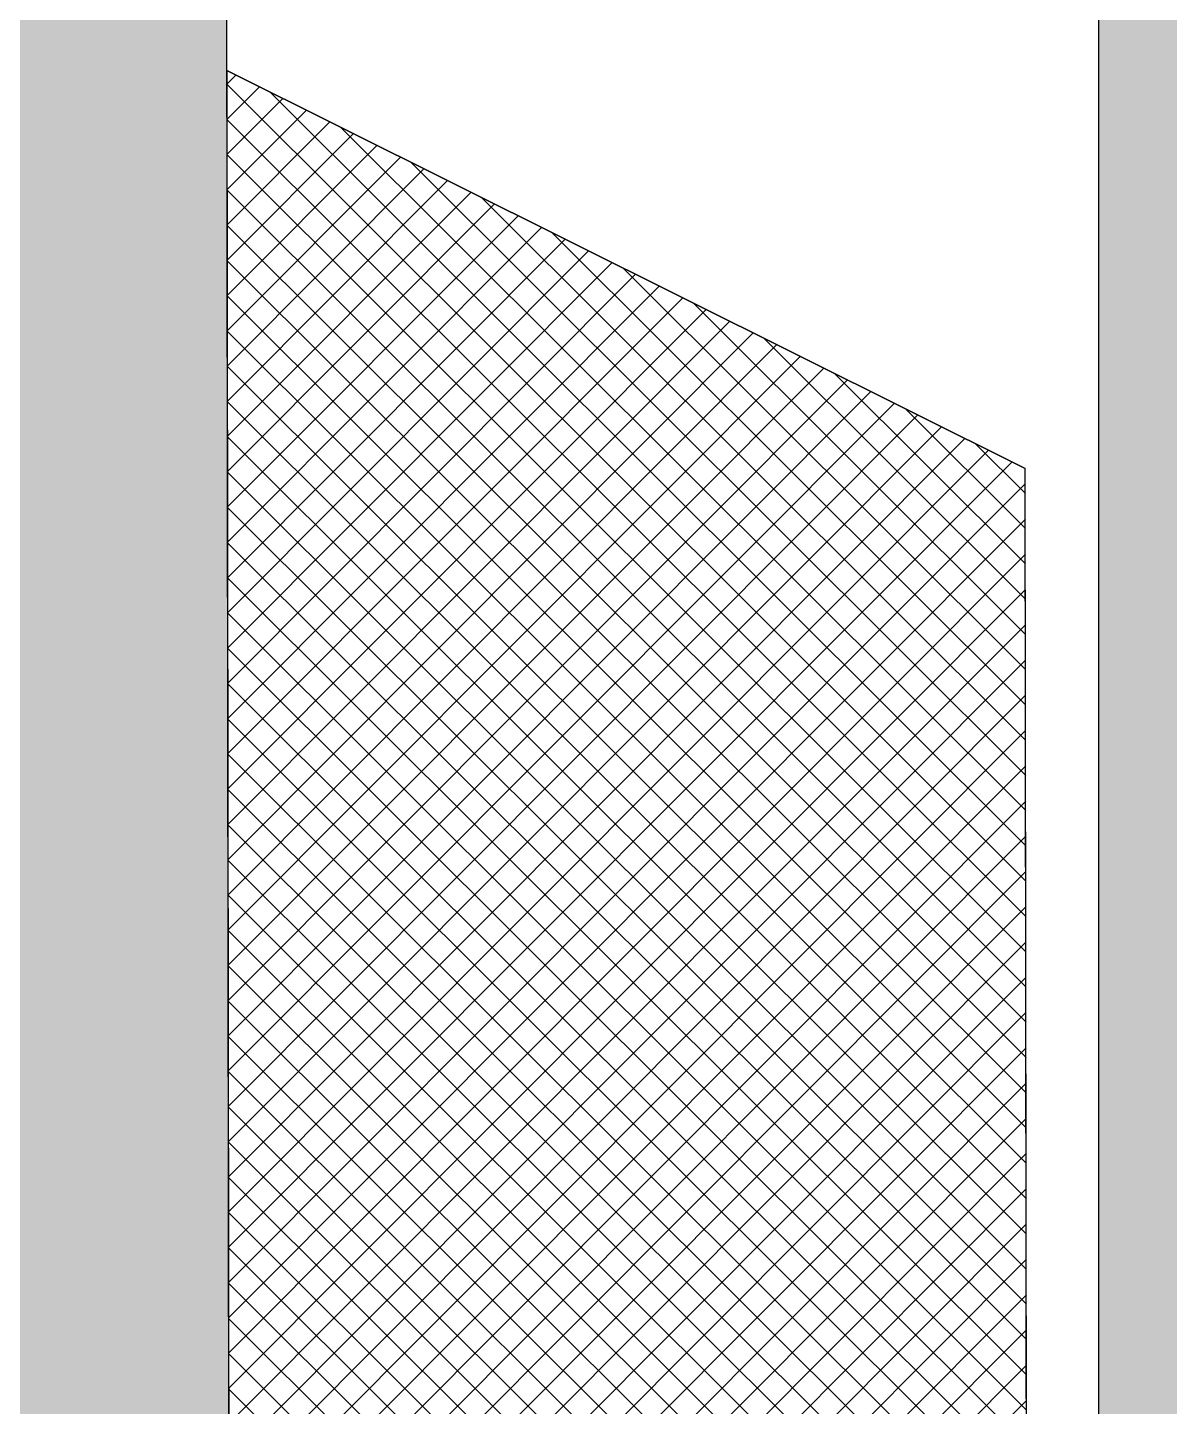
# Model space of a CAD drawing. Extents: x 22 to 319, y 2 to 547.
# Drawn here: x 157.25 to 168.12, y 401.98 to 415.11 of the extents above; entities that cross this region are included whole.
import ezdxf

# ---------------------------------------------------------------- set-up
doc = ezdxf.new("R2010")
doc.units = 0
doc.header["$MEASUREMENT"] = 0
doc.layers.get('0').update_dxf_attribs({"linetype": 'CONTINUOUS'})
doc.layers.add('FURN', color=138, linetype='CONTINUOUS')
doc.layers.add('FURNTIURE', color=7, linetype='CONTINUOUS')

# ---------------------------------------------------------------- blocks, each defined once
blk = doc.blocks.new("50'X96'-G59")
at = {"layer": 'FURNTIURE', "color": 7, "linetype": 'CONTINUOUS'}
for p, q in [((1325.83, 882.474), (1337.83, 894.474)), ((1337.3, 894.474), (1325.944, 883.119)), ((1338.36, 894.474), (1326.36, 882.474)), ((1326.475, 884.179), (1336.769, 894.474)), ((1326.89, 882.474), (1338.891, 894.474)), ((1336.239, 894.474), (1327.005, 885.24)), ((1339.421, 894.474), (1327.421, 882.474)), ((1327.535, 886.301), (1335.709, 894.474)), ((1327.951, 882.474), (1339.951, 894.474)), ((1335.178, 894.474), (1328.066, 887.361)), ((1340.482, 894.474), (1328.481, 882.474)), ((1328.596, 888.422), (1334.648, 894.474)), ((1329.012, 882.474), (1341.012, 894.474)), ((1334.118, 894.474), (1329.127, 889.484)), ((1341.542, 894.474), (1329.542, 882.474)), ((1329.658, 890.544), (1333.587, 894.474)), ((1330.072, 882.474), (1342.073, 894.474)), ((1333.057, 894.474), (1330.188, 891.605)), ((1342.603, 894.474), (1330.603, 882.474)), ((1330.718, 892.666), (1332.527, 894.474)), ((1331.133, 882.474), (1343.133, 894.474)), ((1331.996, 894.474), (1331.249, 893.726)), ((1343.664, 894.474), (1331.663, 882.474)), ((1343.851, 882.475), (1331.852, 894.474)), ((1332.194, 882.474), (1344.194, 894.474)), ((1332.382, 894.474), (1344.382, 882.475)), ((1344.724, 894.474), (1332.724, 882.474)), ((1344.912, 882.475), (1332.913, 894.474)), ((1333.254, 882.474), (1345.255, 894.474)), ((1333.443, 894.474), (1345.442, 882.475)), ((1345.785, 894.474), (1333.785, 882.474)), ((1345.973, 882.475), (1333.973, 894.474)), ((1334.315, 882.474), (1346.315, 894.474)), ((1334.504, 894.474), (1346.503, 882.475)), ((1346.846, 894.474), (1334.845, 882.474)), ((1347.033, 882.475), (1335.034, 894.474)), ((1335.376, 882.474), (1347.376, 894.474)), ((1335.564, 894.474), (1347.564, 882.475)), ((1347.906, 894.474), (1335.906, 882.474)), ((1348.094, 882.475), (1336.095, 894.474)), ((1336.436, 882.474), (1348.437, 894.474)), ((1336.625, 894.474), (1348.624, 882.475)), ((1348.967, 894.474), (1336.967, 882.474)), ((1349.155, 882.475), (1337.155, 894.474)), ((1337.497, 882.474), (1349.497, 894.474)), ((1337.686, 894.474), (1349.685, 882.475)), ((1350.028, 894.474), (1338.027, 882.474)), ((1350.215, 882.475), (1338.216, 894.474)), ((1338.558, 882.474), (1350.558, 894.474)), ((1338.746, 894.474), (1350.746, 882.475)), ((1351.088, 894.474), (1339.088, 882.474)), ((1351.276, 882.475), (1339.277, 894.474)), ((1339.618, 882.474), (1351.619, 894.474)), ((1339.807, 894.474), (1351.806, 882.475)), ((1352.149, 894.474), (1340.149, 882.474)), ((1352.337, 882.475), (1340.337, 894.474)), ((1340.679, 882.474), (1352.679, 894.474)), ((1340.868, 894.474), (1352.867, 882.475)), ((1353.21, 894.474), (1341.209, 882.474)), ((1353.397, 882.475), (1341.398, 894.474)), ((1341.74, 882.474), (1353.74, 894.474)), ((1341.928, 894.474), (1353.928, 882.475)), ((1354.27, 894.474), (1342.27, 882.474)), ((1354.458, 882.475), (1342.459, 894.474)), ((1342.8, 882.474), (1354.801, 894.474)), ((1342.989, 894.474), (1354.988, 882.475)), ((1355.331, 894.474), (1343.331, 882.474)), ((1355.519, 882.475), (1343.519, 894.474)), ((1344.05, 894.474), (1356.049, 882.475)), ((1356.579, 882.475), (1344.58, 894.474)), ((1345.11, 894.474), (1357.11, 882.475)), ((1357.64, 882.475), (1345.641, 894.474)), ((1331.522, 894.274), (1343.321, 882.475)), ((1343.861, 882.474), (1355.701, 894.314)), ((1355.878, 893.961), (1344.391, 882.474)), ((1342.791, 882.475), (1331.345, 893.92)), ((1331.168, 893.567), (1342.26, 882.475)), ((1344.922, 882.474), (1356.054, 893.606)), ((1341.73, 882.475), (1330.992, 893.213)), ((1356.231, 893.253), (1345.452, 882.474)), ((1330.815, 892.86), (1341.2, 882.475)), ((1340.669, 882.475), (1330.638, 892.507)), ((1330.462, 892.152), (1340.139, 882.475)), ((1339.609, 882.475), (1330.284, 891.799)), ((1330.107, 891.446), (1339.078, 882.475)), ((1338.548, 882.475), (1329.931, 891.092)), ((1329.754, 890.738), (1338.018, 882.475)), ((1337.487, 882.475), (1329.577, 890.385)), ((1329.401, 890.031), (1336.957, 882.475)), ((1336.427, 882.475), (1329.224, 889.678)), ((1329.047, 889.325), (1335.896, 882.475)), ((1335.366, 882.475), (1328.871, 888.97)), ((1328.693, 888.617), (1334.836, 882.475)), ((1334.305, 882.475), (1328.516, 888.264)), ((1328.34, 887.91), (1333.775, 882.475)), ((1333.245, 882.475), (1328.163, 887.556)), ((1327.986, 887.203), (1332.714, 882.475)), ((1332.184, 882.475), (1327.81, 886.849)), ((1327.633, 886.496), (1331.654, 882.475)), ((1331.123, 882.475), (1327.456, 886.143)), ((1327.28, 885.788), (1330.593, 882.475)), ((1330.063, 882.475), (1327.102, 885.435)), ((1326.925, 885.082), (1329.532, 882.475)), ((1329.002, 882.475), (1326.749, 884.728)), ((1326.572, 884.374), (1328.472, 882.475)), ((1327.941, 882.475), (1326.395, 884.021)), ((1326.219, 883.667), (1327.411, 882.475)), ((1326.881, 882.475), (1326.042, 883.314)), ((1325.865, 882.961), (1326.35, 882.475)), ((1325.82, 882.475), (1325.689, 882.606))]:
    blk.add_line(p, q, dxfattribs=at)
blk = doc.blocks.new("50'X96'-G58")
at = {"layer": 'FURNTIURE', "color": 7, "linetype": 'CONTINUOUS'}
for p, q in [((1325.622, 882.474), (1331.622, 894.474)), ((1355.622, 894.474), (1331.622, 894.474)), ((1364.622, 882.474), (1322.622, 882.474))]:
    blk.add_line(p, q, dxfattribs=at)
blk.add_lwpolyline([(1355.622, 894.474), (1331.622, 894.474), (1325.622, 882.474), (1361.622, 882.474)], close=True, dxfattribs=at)
at = {"layer": 'FURNTIURE', "color": 253, "linetype": 'CONTINUOUS'}
for points in [[(1322.622, 882.474), (1322.622, 876.474), (1325.622, 876.474)], [(1364.622, 882.474), (1322.622, 882.474), (1325.622, 876.474)], [(1364.622, 882.474), (1325.622, 876.474), (1364.622, 876.474)]]:
    blk.add_solid(points, dxfattribs=at)
at = {"layer": 'FURNTIURE'}
blk.add_blockref("50'X96'-G59", (0, 0), dxfattribs=at)
blk = doc.blocks.new("50'X96'-G57")
blk.add_blockref("50'X96'-G58", (0, 0))
blk = doc.blocks.new('A$C2B627B83')
at = {"xscale": 0.7499999999999897, "yscale": 0.7499999999999897, "zscale": 0.7499999999999897, "rotation": 90.0724086965355}
blk.add_blockref("50'X96'-G57", (672.942, -978.51), dxfattribs=at)

msp = doc.modelspace()

# ---------------------------------------------------------------- hatches: boundary and pattern name
h = msp.add_hatch(color=5)
h.paths.add_polyline_path([(189.944, 209.344), (176.444, 209.344), (176.444, 200.344), (180.944, 200.344), (180.944, 159.844), (189.944, 159.844)])
h.paths.add_polyline_path([(189.944, 117.844), (180.944, 117.844), (180.944, 53.344), (194.444, 53.344), (194.444, 62.344), (189.944, 62.344)])
h.paths.add_polyline_path([(318.944, 546.844), (224.444, 546.844), (224.444, 537.844), (309.944, 537.844), (309.944, 477.844), (305.444, 477.844), (305.444, 473.344), (309.944, 473.344), (309.944, 329.344), (218.444, 329.344), (218.444, 320.344), (309.944, 320.344), (309.944, 62.344), (252.944, 62.344), (252.944, 53.344), (318.944, 53.344)])
h.paths.add_polyline_path([(171.944, 482.344), (167.444, 482.344), (167.444, 329.344), (162.944, 329.344), (162.944, 320.344), (176.444, 320.344), (176.444, 329.344), (171.944, 329.344)])
h.paths.add_polyline_path([(120.944, 506.344), (111.944, 506.344), (111.944, 477.844), (65.444, 477.844), (65.444, 473.344), (120.944, 473.344)], flags=17)
h.paths.add_polyline_path([(233.444, 506.344), (224.444, 506.344), (224.444, 473.344), (275.444, 473.344), (275.444, 477.844), (233.444, 477.844)], flags=17)
h.paths.add_polyline_path([(186.086, 110.966), (232.256, 110.966), (232.256, 95.016), (186.086, 95.016)], flags=9)
h.paths.add_polyline_path([(106.303, 191.344), (106.303, 182.344), (123.944, 182.344), (123.944, 200.344), (128.444, 200.344), (128.444, 209.344), (123.944, 209.344), (123.944, 249.844), (119.444, 249.844), (119.444, 191.344)])
h.paths.add_polyline_path([(58.303, 182.344), (58.303, 191.344), (30.944, 191.344), (30.944, 296.344), (116.444, 296.344), (116.444, 320.344), (120.944, 320.344), (120.944, 329.344), (111.944, 329.344), (111.944, 305.344), (30.944, 305.344), (30.944, 473.344), (35.444, 473.344), (35.444, 477.844), (30.944, 477.844), (30.944, 537.844), (120.944, 537.844), (120.944, 546.844), (21.944, 546.844), (21.944, 38.344), (30.944, 38.344), (30.944, 182.344)])

# ---------------------------------------------------------------- linework, layer by layer
at = {"color": 0}
msp.add_line((167.444, 482.344), (167.444, 329.344), dxfattribs=at)

# ---------------------------------------------------------------- block references
at = {"layer": 'FURN', "ltscale": 15, "xscale": 0.84375, "yscale": 0.84375, "zscale": 0.84375, "rotation": 180}
msp.add_blockref('A$C2B627B83', (167.444, 427.245), dxfattribs=at)

doc.saveas('drawing.dxf')
